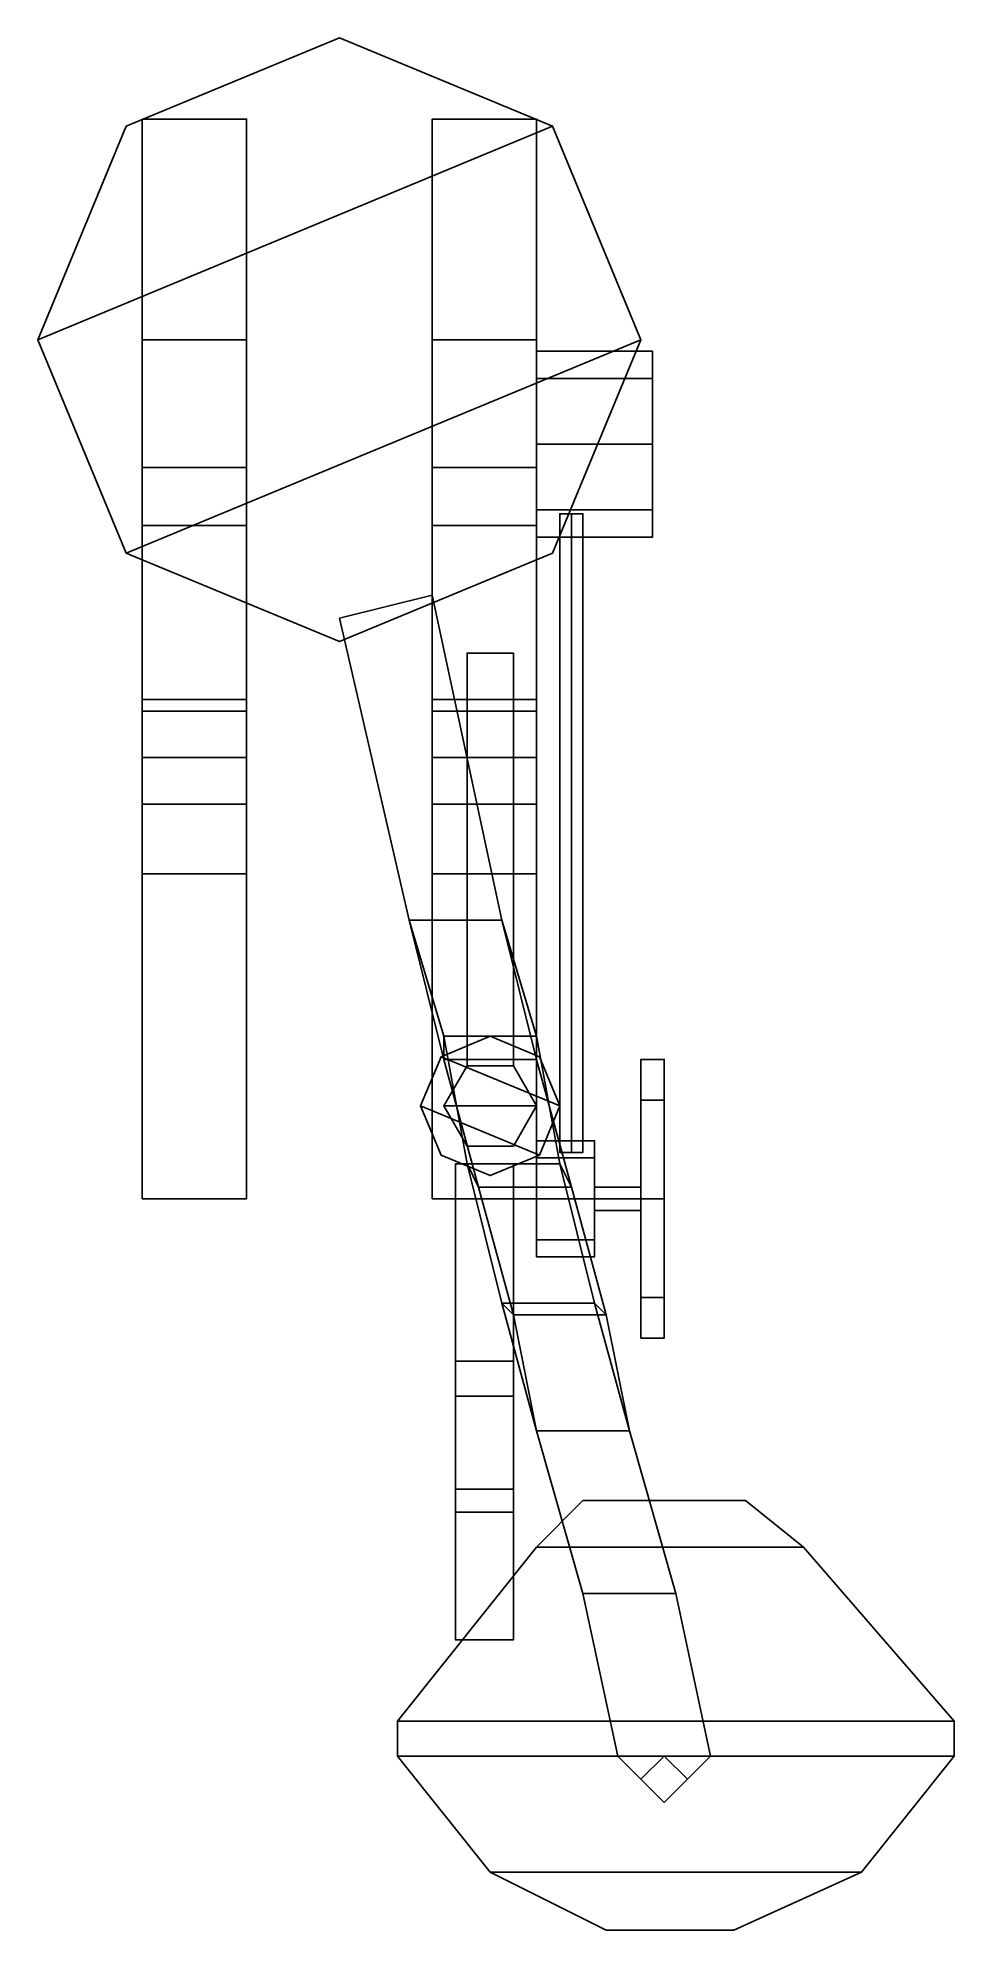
# Model space of a CAD drawing. Extents: x -0.26 to 0.53, y -1.37 to 0.26.
import ezdxf

# ---------------------------------------------------------------- set-up
doc = ezdxf.new("R2010")
doc.units = 0
doc.layers.add('TURRET', color=2, linetype='CONTINUOUS')

msp = doc.modelspace()

# ---------------------------------------------------------------- linework, layer by layer
at = {"layer": 'TURRET'}
for points in [[(0, 0.26, 0.1), (-0.1838, 0.1838, 0.1), (-0.26, 0, 0.1), (0.1838, 0.1838, 0.1)], [(0, 0.26), (-0.1838, 0.1838), (-0.1838, 0.1838, 0.1), (0, 0.26, 0.1)], [(0.1838, 0.1838), (0, 0.26), (0, 0.26, 0.1), (0.1838, 0.1838, 0.1)], [(-0.1838, 0.1838), (-0.26, 0), (-0.26, 0, 0.1), (-0.1838, 0.1838, 0.1)], [(0.1838, 0.1838, 0.1), (-0.26, 0, 0.1), (-0.1838, -0.1838, 0.1), (0.26, 0, 0.1)], [(-0.17, 0.19, 0.1), (-0.17, -0.11, 0.1), (-0.17, -0.16, 0.21), (-0.17, 0, 0.28)], [(-0.08, 0, 0.28), (-0.08, 0.19, 0.1), (-0.17, 0.19, 0.1), (-0.17, 0, 0.28)], [(-0.08, -0.16, 0.21), (-0.08, -0.11, 0.1), (-0.08, 0.19, 0.1), (-0.08, 0, 0.28)], [(0.08, 0.19, 0.1), (0.08, -0.11, 0.1), (0.08, -0.16, 0.21), (0.08, 0, 0.28)], [(0.17, 0, 0.28), (0.17, 0.19, 0.1), (0.08, 0.19, 0.1), (0.08, 0, 0.28)], [(0.17, -0.16, 0.21), (0.17, -0.11, 0.1), (0.17, 0.19, 0.1), (0.17, 0, 0.28)], [(0.26, 0), (0.1838, 0.1838), (0.1838, 0.1838, 0.1), (0.26, 0, 0.1)], [(-0.26, 0), (-0.1838, -0.1838), (-0.1838, -0.1838, 0.1), (-0.26, 0, 0.1)], [(-0.17, 0, 0.28), (-0.17, -0.16, 0.21), (-0.17, -0.36, 0.31), (-0.17, -0.31, 0.43)], [(-0.08, -0.31, 0.43), (-0.08, 0, 0.28), (-0.17, 0, 0.28), (-0.17, -0.31, 0.43)], [(-0.08, -0.36, 0.31), (-0.08, -0.16, 0.21), (-0.08, 0, 0.28), (-0.08, -0.31, 0.43)], [(0.08, 0, 0.28), (0.08, -0.16, 0.21), (0.08, -0.36, 0.31), (0.08, -0.31, 0.43)], [(0.17, -0.31, 0.43), (0.17, 0, 0.28), (0.08, 0, 0.28), (0.08, -0.31, 0.43)], [(0.17, -0.36, 0.31), (0.17, -0.16, 0.21), (0.17, 0, 0.28), (0.17, -0.31, 0.43)], [(0.1838, -0.1838), (0.26, 0), (0.26, 0, 0.1), (0.1838, -0.1838, 0.1)], [(0.26, 0, 0.1), (-0.1838, -0.1838, 0.1), (0, -0.26, 0.1), (0.1838, -0.1838, 0.1)], [(0.27, -0.0334, 0.2766), (0.27, -0.01, 0.22), (0.17, -0.01, 0.22), (0.17, -0.0334, 0.2766)], [(0.27, -0.01, 0.22), (0.27, -0.0334, 0.1634), (0.17, -0.0334, 0.1634), (0.17, -0.01, 0.22)], [(0.27, -0.1466, 0.2766), (0.27, -0.01, 0.22), (0.27, -0.0334, 0.2766), (0.27, -0.09, 0.3)], [(0.27, -0.17, 0.22), (0.27, -0.0334, 0.1634), (0.27, -0.01, 0.22), (0.27, -0.1466, 0.2766)], [(0.27, -0.09, 0.3), (0.27, -0.0334, 0.2766), (0.17, -0.0334, 0.2766), (0.17, -0.09, 0.3)], [(0.27, -0.0334, 0.1634), (0.27, -0.09, 0.14), (0.17, -0.09, 0.14), (0.17, -0.0334, 0.1634)], [(0.27, -0.1466, 0.1634), (0.27, -0.09, 0.14), (0.27, -0.0334, 0.1634), (0.27, -0.17, 0.22)], [(0.27, -0.1466, 0.2766), (0.27, -0.09, 0.3), (0.17, -0.09, 0.3), (0.17, -0.1466, 0.2766)], [(0.27, -0.09, 0.14), (0.27, -0.1466, 0.1634), (0.17, -0.1466, 0.1634), (0.17, -0.09, 0.14)], [(-0.17, -0.16, 0.21), (-0.17, -0.11, 0.1), (-0.08, -0.11, 0.1), (-0.08, -0.16, 0.21)], [(0.08, -0.16, 0.21), (0.08, -0.11, 0.1), (0.17, -0.11, 0.1), (0.17, -0.16, 0.21)], [(0.27, -0.17, 0.22), (0.27, -0.1466, 0.2766), (0.17, -0.1466, 0.2766), (0.17, -0.17, 0.22)], [(0.27, -0.1466, 0.1634), (0.27, -0.17, 0.22), (0.17, -0.17, 0.22), (0.17, -0.1466, 0.1634)], [(-0.17, -0.36, 0.31), (-0.17, -0.16, 0.21), (-0.08, -0.16, 0.21), (-0.08, -0.36, 0.31)], [(0.08, -0.36, 0.31), (0.08, -0.16, 0.21), (0.17, -0.16, 0.21), (0.17, -0.36, 0.31)], [(0.2, -0.15, 0.26), (0.19, -0.15, 0.25), (0.19, -0.7, 0.34), (0.2, -0.7, 0.35)], [(0.19, -0.15, 0.25), (0.2, -0.15, 0.24), (0.2, -0.7, 0.33), (0.19, -0.7, 0.34)], [(0.21, -0.15, 0.25), (0.2, -0.15, 0.26), (0.2, -0.7, 0.35), (0.21, -0.7, 0.34)], [(0.2, -0.15, 0.24), (0.21, -0.15, 0.25), (0.21, -0.7, 0.34), (0.2, -0.7, 0.33)], [(-0.1838, -0.1838), (0, -0.26), (0, -0.26, 0.1), (-0.1838, -0.1838, 0.1)], [(0, -0.26), (0.1838, -0.1838), (0.1838, -0.1838, 0.1), (0, -0.26, 0.1)], [(0.08, -0.22, 0.1), (0.08, -0.22, 0.08), (0, -0.24, 0.08), (0, -0.24, 0.1)], [(0.08, -0.22, 0.08), (0.14, -0.5, 0.08), (0.06, -0.5, 0.08), (0, -0.24, 0.08)], [(0, -0.24, 0.1), (0.06, -0.5, 0.1), (0.14, -0.5, 0.1), (0.08, -0.22, 0.1)], [(0.14, -0.5, 0.1), (0.14, -0.5, 0.08), (0.08, -0.22, 0.08), (0.08, -0.22, 0.1)], [(0, -0.24, 0.08), (0.06, -0.5, 0.08), (0.06, -0.5, 0.1), (0, -0.24, 0.1)], [(0.11, -0.27, 0.68), (0.11, -0.6254, 0.68), (0.11, -0.6254, 0.73), (0.11, -0.27, 0.73)], [(0.15, -0.27, 0.73), (0.15, -0.27, 0.68), (0.11, -0.27, 0.68), (0.11, -0.27, 0.73)], [(0.15, -0.27, 0.68), (0.15, -0.6254, 0.68), (0.11, -0.6254, 0.68), (0.11, -0.27, 0.68)], [(0.11, -0.27, 0.73), (0.11, -0.6254, 0.73), (0.15, -0.6254, 0.73), (0.15, -0.27, 0.73)], [(0.15, -0.6254, 0.73), (0.15, -0.6254, 0.68), (0.15, -0.27, 0.68), (0.15, -0.27, 0.73)], [(-0.17, -0.31, 0.43), (-0.17, -0.36, 0.31), (-0.17, -0.46, 0.32), (-0.17, -0.46, 0.45)], [(-0.08, -0.32, 0.5), (-0.08, -0.31, 0.43), (-0.17, -0.31, 0.43), (-0.17, -0.32, 0.5)], [(-0.17, -0.4, 0.51), (-0.17, -0.32, 0.5), (-0.17, -0.31, 0.43), (-0.17, -0.46, 0.45)], [(-0.08, -0.4, 0.51), (-0.08, -0.32, 0.5), (-0.17, -0.32, 0.5), (-0.17, -0.4, 0.51)], [(-0.08, -0.46, 0.32), (-0.08, -0.36, 0.31), (-0.08, -0.31, 0.43), (-0.08, -0.46, 0.45)], [(-0.08, -0.46, 0.45), (-0.08, -0.31, 0.43), (-0.08, -0.32, 0.5), (-0.08, -0.4, 0.51)], [(0.08, -0.31, 0.43), (0.08, -0.36, 0.31), (0.08, -0.46, 0.32), (0.08, -0.46, 0.45)], [(0.17, -0.32, 0.5), (0.17, -0.31, 0.43), (0.08, -0.31, 0.43), (0.08, -0.32, 0.5)], [(0.08, -0.4, 0.51), (0.08, -0.32, 0.5), (0.08, -0.31, 0.43), (0.08, -0.46, 0.45)], [(0.17, -0.4, 0.51), (0.17, -0.32, 0.5), (0.08, -0.32, 0.5), (0.08, -0.4, 0.51)], [(0.17, -0.46, 0.32), (0.17, -0.36, 0.31), (0.17, -0.31, 0.43), (0.17, -0.46, 0.45)], [(0.17, -0.46, 0.45), (0.17, -0.31, 0.43), (0.17, -0.32, 0.5), (0.17, -0.4, 0.51)], [(-0.17, -0.46, 0.32), (-0.17, -0.36, 0.31), (-0.08, -0.36, 0.31), (-0.08, -0.46, 0.32)], [(0.08, -0.46, 0.32), (0.08, -0.36, 0.31), (0.17, -0.36, 0.31), (0.17, -0.46, 0.32)], [(-0.08, -0.46, 0.45), (-0.08, -0.4, 0.51), (-0.17, -0.4, 0.51), (-0.17, -0.46, 0.45)], [(0.17, -0.46, 0.45), (0.17, -0.4, 0.51), (0.08, -0.4, 0.51), (0.08, -0.46, 0.45)], [(-0.17, -0.46, 0.45), (-0.17, -0.46, 0.32), (-0.17, -0.74, 0.38), (-0.17, -0.74, 0.45)], [(-0.17, -0.74, 0.38), (-0.17, -0.46, 0.32), (-0.08, -0.46, 0.32), (-0.08, -0.74, 0.38)], [(-0.08, -0.74, 0.45), (-0.08, -0.46, 0.45), (-0.17, -0.46, 0.45), (-0.17, -0.74, 0.45)], [(-0.08, -0.74, 0.38), (-0.08, -0.46, 0.32), (-0.08, -0.46, 0.45), (-0.08, -0.74, 0.45)], [(0.17, -0.74, 0.45), (0.17, -0.46, 0.45), (0.08, -0.46, 0.45), (0.08, -0.74, 0.45)], [(0.08, -0.46, 0.45), (0.08, -0.46, 0.32), (0.08, -0.74, 0.38), (0.08, -0.74, 0.45)], [(0.08, -0.74, 0.38), (0.08, -0.46, 0.32), (0.17, -0.46, 0.32), (0.17, -0.74, 0.38)], [(0.17, -0.74, 0.38), (0.17, -0.46, 0.32), (0.17, -0.46, 0.45), (0.17, -0.74, 0.45)], [(0.06, -0.5, 0.1), (0.06, -0.5, 0.08), (0.14, -0.5, 0.08), (0.14, -0.5, 0.1)], [(0.06, -0.5, 0.1), (0.09, -0.62, 0.06), (0.17, -0.62, 0.06), (0.14, -0.5, 0.1)], [(0.06, -0.5, 0.08), (0.09, -0.6, 0.04), (0.09, -0.62, 0.06), (0.06, -0.5, 0.1)], [(0.14, -0.5, 0.1), (0.14, -0.5, 0.08), (0.06, -0.5, 0.08), (0.06, -0.5, 0.1)], [(0.14, -0.5, 0.08), (0.17, -0.6, 0.04), (0.09, -0.6, 0.04), (0.06, -0.5, 0.08)], [(0.17, -0.62, 0.06), (0.17, -0.6, 0.04), (0.14, -0.5, 0.08), (0.14, -0.5, 0.1)], [(0.13, -0.6, 0.45), (0.0876, -0.6176, 0.45), (0.0876, -0.6176, 0.6), (0.13, -0.6, 0.6)], [(0.1724, -0.6176, 0.6), (0.13, -0.6, 0.6), (0.0876, -0.6176, 0.6), (0.19, -0.66, 0.6)], [(0.17, -0.62, 0.06), (0.17, -0.6, 0.04), (0.09, -0.6, 0.04), (0.09, -0.62, 0.06)], [(0.09, -0.6, 0.04), (0.11, -0.71, -0.03), (0.12, -0.73, -0.01), (0.09, -0.62, 0.06)], [(0.17, -0.6, 0.04), (0.19, -0.71, -0.03), (0.11, -0.71, -0.03), (0.09, -0.6, 0.04)], [(0.09, -0.62, 0.06), (0.09, -0.6, 0.04), (0.17, -0.6, 0.04), (0.17, -0.62, 0.06)], [(0.1724, -0.6176, 0.45), (0.13, -0.6, 0.45), (0.13, -0.6, 0.6), (0.1724, -0.6176, 0.6)], [(0.2, -0.73, -0.01), (0.19, -0.71, -0.03), (0.17, -0.6, 0.04), (0.17, -0.62, 0.06)], [(0.0876, -0.6176, 0.45), (0.07, -0.66, 0.45), (0.07, -0.66, 0.6), (0.0876, -0.6176, 0.6)], [(0.19, -0.66, 0.6), (0.0876, -0.6176, 0.6), (0.07, -0.66, 0.6), (0.1724, -0.7024, 0.6)], [(0.19, -0.66, 0.45), (0.1724, -0.6176, 0.45), (0.1724, -0.6176, 0.6), (0.19, -0.66, 0.6)], [(0.09, -0.62, 0.06), (0.12, -0.73, -0.01), (0.2, -0.73, -0.01), (0.17, -0.62, 0.06)], [(0.11, -0.6254, 0.6), (0.09, -0.66, 0.6), (0.09, -0.66, 0.78), (0.11, -0.6254, 0.78)], [(0.15, -0.6254, 0.78), (0.11, -0.6254, 0.78), (0.09, -0.66, 0.78), (0.17, -0.66, 0.78)], [(0.15, -0.6254, 0.73), (0.11, -0.6254, 0.73), (0.11, -0.6254, 0.78), (0.15, -0.6254, 0.78)], [(0.15, -0.6254, 0.6), (0.11, -0.6254, 0.6), (0.11, -0.6254, 0.68), (0.15, -0.6254, 0.68)], [(0.17, -0.66, 0.6), (0.15, -0.6254, 0.6), (0.15, -0.6254, 0.78), (0.17, -0.66, 0.78)], [(0.28, -0.6551, 0.4249), (0.28, -0.62, 0.34), (0.26, -0.62, 0.34), (0.26, -0.6551, 0.4249)], [(0.28, -0.62, 0.34), (0.28, -0.6551, 0.2551), (0.26, -0.6551, 0.2551), (0.26, -0.62, 0.34)], [(0.26, -0.6551, 0.2551), (0.26, -0.74, 0.22), (0.26, -0.8249, 0.2551), (0.26, -0.62, 0.34)], [(0.26, -0.62, 0.34), (0.26, -0.8249, 0.2551), (0.26, -0.86, 0.34), (0.26, -0.6551, 0.4249)], [(0.28, -0.8249, 0.4249), (0.28, -0.62, 0.34), (0.28, -0.6551, 0.4249), (0.28, -0.74, 0.46)], [(0.28, -0.86, 0.34), (0.28, -0.6551, 0.2551), (0.28, -0.62, 0.34), (0.28, -0.8249, 0.4249)], [(0.07, -0.66, 0.45), (0.0876, -0.7024, 0.45), (0.0876, -0.7024, 0.6), (0.07, -0.66, 0.6)], [(0.1724, -0.7024, 0.6), (0.07, -0.66, 0.6), (0.0876, -0.7024, 0.6), (0.13, -0.72, 0.6)], [(0.09, -0.66, 0.6), (0.11, -0.6946, 0.6), (0.11, -0.6946, 0.78), (0.09, -0.66, 0.78)], [(0.17, -0.66, 0.78), (0.09, -0.66, 0.78), (0.11, -0.6946, 0.78), (0.15, -0.6946, 0.78)], [(0.15, -0.6946, 0.6), (0.17, -0.66, 0.6), (0.17, -0.66, 0.78), (0.15, -0.6946, 0.78)], [(0.1724, -0.7024, 0.45), (0.19, -0.66, 0.45), (0.19, -0.66, 0.6), (0.1724, -0.7024, 0.6)], [(0.28, -0.74, 0.46), (0.28, -0.6551, 0.4249), (0.26, -0.6551, 0.4249), (0.26, -0.74, 0.46)], [(0.28, -0.6551, 0.2551), (0.28, -0.74, 0.22), (0.26, -0.74, 0.22), (0.26, -0.6551, 0.2551)], [(0.26, -0.6551, 0.4249), (0.26, -0.86, 0.34), (0.26, -0.8249, 0.4249), (0.26, -0.74, 0.46)], [(0.28, -0.8249, 0.2551), (0.28, -0.74, 0.22), (0.28, -0.6551, 0.2551), (0.28, -0.86, 0.34)], [(0.11, -0.6946, 0.6), (0.15, -0.6946, 0.6), (0.15, -0.6946, 0.78), (0.11, -0.6946, 0.78)], [(0.22, -0.7046, 0.3754), (0.22, -0.69, 0.34), (0.17, -0.69, 0.34), (0.17, -0.7046, 0.3754)], [(0.22, -0.69, 0.34), (0.22, -0.7046, 0.3046), (0.17, -0.7046, 0.3046), (0.17, -0.69, 0.34)], [(0.17, -0.7754, 0.3754), (0.17, -0.74, 0.39), (0.17, -0.7046, 0.3754), (0.17, -0.69, 0.34)], [(0.17, -0.79, 0.34), (0.17, -0.7754, 0.3754), (0.17, -0.69, 0.34), (0.17, -0.7046, 0.3046)], [(0.22, -0.7046, 0.3046), (0.22, -0.69, 0.34), (0.22, -0.7754, 0.3046), (0.22, -0.74, 0.29)], [(0.22, -0.69, 0.34), (0.22, -0.7046, 0.3754), (0.22, -0.79, 0.34), (0.22, -0.7754, 0.3046)], [(0.0876, -0.7024, 0.45), (0.13, -0.72, 0.45), (0.13, -0.72, 0.6), (0.0876, -0.7024, 0.6)], [(0.1, -0.71, 0.38), (0.1, -0.99, 0.38), (0.15, -0.99, 0.38), (0.15, -0.71, 0.38)], [(0.15, -0.71, 0.28), (0.15, -0.99, 0.28), (0.1, -0.99, 0.28), (0.1, -0.71, 0.28)], [(0.1, -0.99, 0.28), (0.1, -0.99, 0.38), (0.1, -0.71, 0.38), (0.1, -0.71, 0.28)], [(0.1, -0.71, 0.28), (0.1, -0.71, 0.38), (0.15, -0.71, 0.38), (0.15, -0.71, 0.28)], [(0.11, -0.71, -0.03), (0.14, -0.83, -0.15), (0.15, -0.84, -0.13), (0.12, -0.73, -0.01)], [(0.19, -0.71, -0.03), (0.22, -0.83, -0.15), (0.14, -0.83, -0.15), (0.11, -0.71, -0.03)], [(0.2, -0.73, -0.01), (0.19, -0.71, -0.03), (0.11, -0.71, -0.03), (0.12, -0.73, -0.01)], [(0.12, -0.73, -0.01), (0.11, -0.71, -0.03), (0.19, -0.71, -0.03), (0.2, -0.73, -0.01)], [(0.13, -0.72, 0.45), (0.1724, -0.7024, 0.45), (0.1724, -0.7024, 0.6), (0.13, -0.72, 0.6)], [(0.15, -0.71, 0.38), (0.15, -0.99, 0.38), (0.15, -0.99, 0.28), (0.15, -0.71, 0.28)], [(0.22, -0.74, 0.39), (0.22, -0.7046, 0.3754), (0.17, -0.7046, 0.3754), (0.17, -0.74, 0.39)], [(0.22, -0.7046, 0.3046), (0.22, -0.74, 0.29), (0.17, -0.74, 0.29), (0.17, -0.7046, 0.3046)], [(0.17, -0.7754, 0.3046), (0.17, -0.79, 0.34), (0.17, -0.7046, 0.3046), (0.17, -0.74, 0.29)], [(0.23, -0.84, -0.13), (0.22, -0.83, -0.15), (0.19, -0.71, -0.03), (0.2, -0.73, -0.01)], [(0.22, -0.7046, 0.3754), (0.22, -0.74, 0.39), (0.22, -0.7754, 0.3754), (0.22, -0.79, 0.34)], [(0.12, -0.73, -0.01), (0.15, -0.84, -0.13), (0.23, -0.84, -0.13), (0.2, -0.73, -0.01)], [(0.26, -0.74, 0.35), (0.26, -0.73, 0.34), (0.22, -0.73, 0.34), (0.22, -0.74, 0.35)], [(0.26, -0.73, 0.34), (0.26, -0.74, 0.33), (0.22, -0.74, 0.33), (0.22, -0.73, 0.34)], [(-0.17, -0.74, 0.45), (-0.17, -0.74, 0.38), (-0.08, -0.74, 0.38), (-0.08, -0.74, 0.45)], [(0.08, -0.74, 0.45), (0.08, -0.74, 0.38), (0.17, -0.74, 0.38), (0.17, -0.74, 0.45)], [(0.22, -0.7754, 0.3754), (0.22, -0.74, 0.39), (0.17, -0.74, 0.39), (0.17, -0.7754, 0.3754)], [(0.22, -0.74, 0.29), (0.22, -0.7754, 0.3046), (0.17, -0.7754, 0.3046), (0.17, -0.74, 0.29)], [(0.26, -0.75, 0.34), (0.26, -0.74, 0.35), (0.22, -0.74, 0.35), (0.22, -0.75, 0.34)], [(0.26, -0.74, 0.33), (0.26, -0.75, 0.34), (0.22, -0.75, 0.34), (0.22, -0.74, 0.33)], [(0.28, -0.8249, 0.4249), (0.28, -0.74, 0.46), (0.26, -0.74, 0.46), (0.26, -0.8249, 0.4249)], [(0.28, -0.74, 0.22), (0.28, -0.8249, 0.2551), (0.26, -0.8249, 0.2551), (0.26, -0.74, 0.22)], [(0.22, -0.79, 0.34), (0.22, -0.7754, 0.3754), (0.17, -0.7754, 0.3754), (0.17, -0.79, 0.34)], [(0.22, -0.7754, 0.3046), (0.22, -0.79, 0.34), (0.17, -0.79, 0.34), (0.17, -0.7754, 0.3046)], [(0.14, -0.83, -0.15), (0.17, -0.94, -0.2), (0.17, -0.94, -0.18), (0.15, -0.84, -0.13)], [(0.22, -0.83, -0.15), (0.25, -0.94, -0.2), (0.17, -0.94, -0.2), (0.14, -0.83, -0.15)], [(0.23, -0.84, -0.13), (0.22, -0.83, -0.15), (0.14, -0.83, -0.15), (0.15, -0.84, -0.13)], [(0.15, -0.84, -0.13), (0.14, -0.83, -0.15), (0.22, -0.83, -0.15), (0.23, -0.84, -0.13)], [(0.25, -0.94, -0.18), (0.25, -0.94, -0.2), (0.22, -0.83, -0.15), (0.23, -0.84, -0.13)], [(0.28, -0.86, 0.34), (0.28, -0.8249, 0.4249), (0.26, -0.8249, 0.4249), (0.26, -0.86, 0.34)], [(0.28, -0.8249, 0.2551), (0.28, -0.86, 0.34), (0.26, -0.86, 0.34), (0.26, -0.8249, 0.2551)], [(0.15, -0.84, -0.13), (0.17, -0.94, -0.18), (0.25, -0.94, -0.18), (0.23, -0.84, -0.13)], [(0.1, -0.91, 0.38), (0.1, -0.91, 0.56), (0.1, -0.88, 0.6), (0.1, -0.88, 0.38)], [(0.1, -0.88, 0.38), (0.1, -0.88, 0.6), (0.15, -0.88, 0.6), (0.15, -0.88, 0.38)], [(0.1, -0.91, 0.56), (0.1, -1.12, 0.7), (0.1, -1.01, 0.68), (0.1, -0.88, 0.6)], [(0.1, -0.88, 0.6), (0.1, -1.01, 0.68), (0.15, -1.01, 0.68), (0.15, -0.88, 0.6)], [(0.15, -0.88, 0.6), (0.15, -0.91, 0.56), (0.15, -0.91, 0.38), (0.15, -0.88, 0.38)], [(0.15, -1.01, 0.68), (0.15, -1.12, 0.7), (0.15, -0.91, 0.56), (0.15, -0.88, 0.6)], [(0.15, -0.91, 0.38), (0.15, -0.91, 0.56), (0.1, -0.91, 0.56), (0.1, -0.91, 0.38)], [(0.15, -0.91, 0.56), (0.15, -1.12, 0.7), (0.1, -1.12, 0.7), (0.1, -0.91, 0.56)], [(0.25, -0.94, -0.18), (0.25, -0.94, -0.2), (0.17, -0.94, -0.2), (0.17, -0.94, -0.18)], [(0.17, -0.94, -0.2), (0.21, -1.08, -0.22), (0.21, -1.08, -0.2), (0.17, -0.94, -0.18)], [(0.25, -0.94, -0.2), (0.29, -1.08, -0.22), (0.21, -1.08, -0.22), (0.17, -0.94, -0.2)], [(0.17, -0.94, -0.18), (0.21, -1.08, -0.2), (0.29, -1.08, -0.2), (0.25, -0.94, -0.18)], [(0.17, -0.94, -0.18), (0.17, -0.94, -0.2), (0.25, -0.94, -0.2), (0.25, -0.94, -0.18)], [(0.29, -1.08, -0.2), (0.29, -1.08, -0.22), (0.25, -0.94, -0.2), (0.25, -0.94, -0.18)], [(0.15, -0.99, 0.28), (0.15, -0.99, 0.38), (0.1, -0.99, 0.38), (0.1, -0.99, 0.28)], [(0.1, -1.01, 0.68), (0.1, -1.12, 0.7), (0.15, -1.12, 0.7), (0.15, -1.01, 0.68)], [(0.35, -1, 0.01), (0.4, -1.04, 0.01), (0.17, -1.04, 0.01), (0.21, -1, 0.01)], [(0.17, -1.04, 0.03), (0.4, -1.04, 0.03), (0.35, -1, 0.03), (0.21, -1, 0.03)], [(0.21, -1, 0.01), (0.17, -1.04, 0.01), (0.17, -1.04, 0.03), (0.21, -1, 0.03)], [(0.21, -1, 0.03), (0.35, -1, 0.03), (0.35, -1, 0.01), (0.21, -1, 0.01)], [(0.35, -1, 0.03), (0.4, -1.04, 0.03), (0.4, -1.04, 0.01), (0.35, -1, 0.01)], [(0.05, -1.19, 0.01), (0.17, -1.04, 0.01), (0.4, -1.04, 0.01), (0.53, -1.19, 0.01)], [(0.4, -1.04, 0.03), (0.17, -1.04, 0.03), (0.05, -1.19, 0.03), (0.53, -1.19, 0.03)], [(0.05, -1.19, 0.03), (0.17, -1.04, 0.03), (0.17, -1.04, 0.01), (0.05, -1.19, 0.01)], [(0.53, -1.19, 0.01), (0.4, -1.04, 0.01), (0.4, -1.04, 0.03), (0.53, -1.19, 0.03)], [(0.21, -1.08, -0.22), (0.24, -1.22, -0.22), (0.24, -1.22, -0.2), (0.21, -1.08, -0.2)], [(0.29, -1.08, -0.22), (0.32, -1.22, -0.22), (0.24, -1.22, -0.22), (0.21, -1.08, -0.22)], [(0.21, -1.08, -0.2), (0.24, -1.22, -0.2), (0.32, -1.22, -0.2), (0.29, -1.08, -0.2)], [(0.29, -1.08, -0.2), (0.29, -1.08, -0.22), (0.21, -1.08, -0.22), (0.21, -1.08, -0.2)], [(0.21, -1.08, -0.2), (0.21, -1.08, -0.22), (0.29, -1.08, -0.22), (0.29, -1.08, -0.2)], [(0.32, -1.22, -0.2), (0.32, -1.22, -0.22), (0.29, -1.08, -0.22), (0.29, -1.08, -0.2)], [(0.05, -1.22, 0.03), (0.53, -1.22, 0.03), (0.53, -1.19, 0.03), (0.05, -1.19, 0.03)], [(0.53, -1.19, 0.01), (0.53, -1.22, 0.01), (0.05, -1.22, 0.01), (0.05, -1.19, 0.01)], [(0.05, -1.19, 0.01), (0.05, -1.22, 0.01), (0.05, -1.22, 0.03), (0.05, -1.19, 0.03)], [(0.53, -1.19, 0.03), (0.53, -1.22, 0.03), (0.53, -1.22, 0.01), (0.53, -1.19, 0.01)], [(0.13, -1.32, 0.03), (0.45, -1.32, 0.03), (0.53, -1.22, 0.03), (0.05, -1.22, 0.03)], [(0.53, -1.22, 0.01), (0.45, -1.32, 0.01), (0.13, -1.32, 0.01), (0.05, -1.22, 0.01)], [(0.05, -1.22, 0.01), (0.13, -1.32, 0.01), (0.13, -1.32, 0.03), (0.05, -1.22, 0.03)], [(0.24, -1.22, -0.2), (0.24, -1.22, -0.22), (0.26, -1.24, -0.22), (0.26, -1.24, -0.2)], [(0.28, -1.22, -0.2), (0.24, -1.22, -0.2), (0.26, -1.24, -0.2)], [(0.28, -1.22, -0.26), (0.26, -1.24, -0.26), (0.26, -1.24, 0.01), (0.28, -1.22, 0.01)], [(0.3, -1.24, -0.26), (0.28, -1.22, -0.26), (0.28, -1.22, 0.01), (0.3, -1.24, 0.01)], [(0.28, -1.22, -0.2), (0.3, -1.24, -0.2), (0.32, -1.22, -0.2), (0.28, -1.22, -0.2)], [(0.3, -1.24, -0.2), (0.3, -1.24, -0.22), (0.32, -1.22, -0.22), (0.32, -1.22, -0.2)], [(0.53, -1.22, 0.03), (0.45, -1.32, 0.03), (0.45, -1.32, 0.01), (0.53, -1.22, 0.01)], [(0.26, -1.24, -0.26), (0.28, -1.26, -0.26), (0.28, -1.26, 0.01), (0.26, -1.24, 0.01)], [(0.28, -1.26, -0.26), (0.3, -1.24, -0.26), (0.3, -1.24, 0.01), (0.28, -1.26, 0.01)], [(0.23, -1.37, 0.01), (0.13, -1.32, 0.01), (0.45, -1.32, 0.01), (0.34, -1.37, 0.01)], [(0.45, -1.32, 0.03), (0.13, -1.32, 0.03), (0.23, -1.37, 0.03), (0.34, -1.37, 0.03)], [(0.23, -1.37, 0.03), (0.13, -1.32, 0.03), (0.13, -1.32, 0.01), (0.23, -1.37, 0.01)], [(0.34, -1.37, 0.01), (0.45, -1.32, 0.01), (0.45, -1.32, 0.03), (0.34, -1.37, 0.03)], [(0.34, -1.37, 0.03), (0.23, -1.37, 0.03), (0.23, -1.37, 0.01), (0.34, -1.37, 0.01)]]:
    msp.add_3dface(points, dxfattribs=at)

doc.saveas('drawing.dxf')
